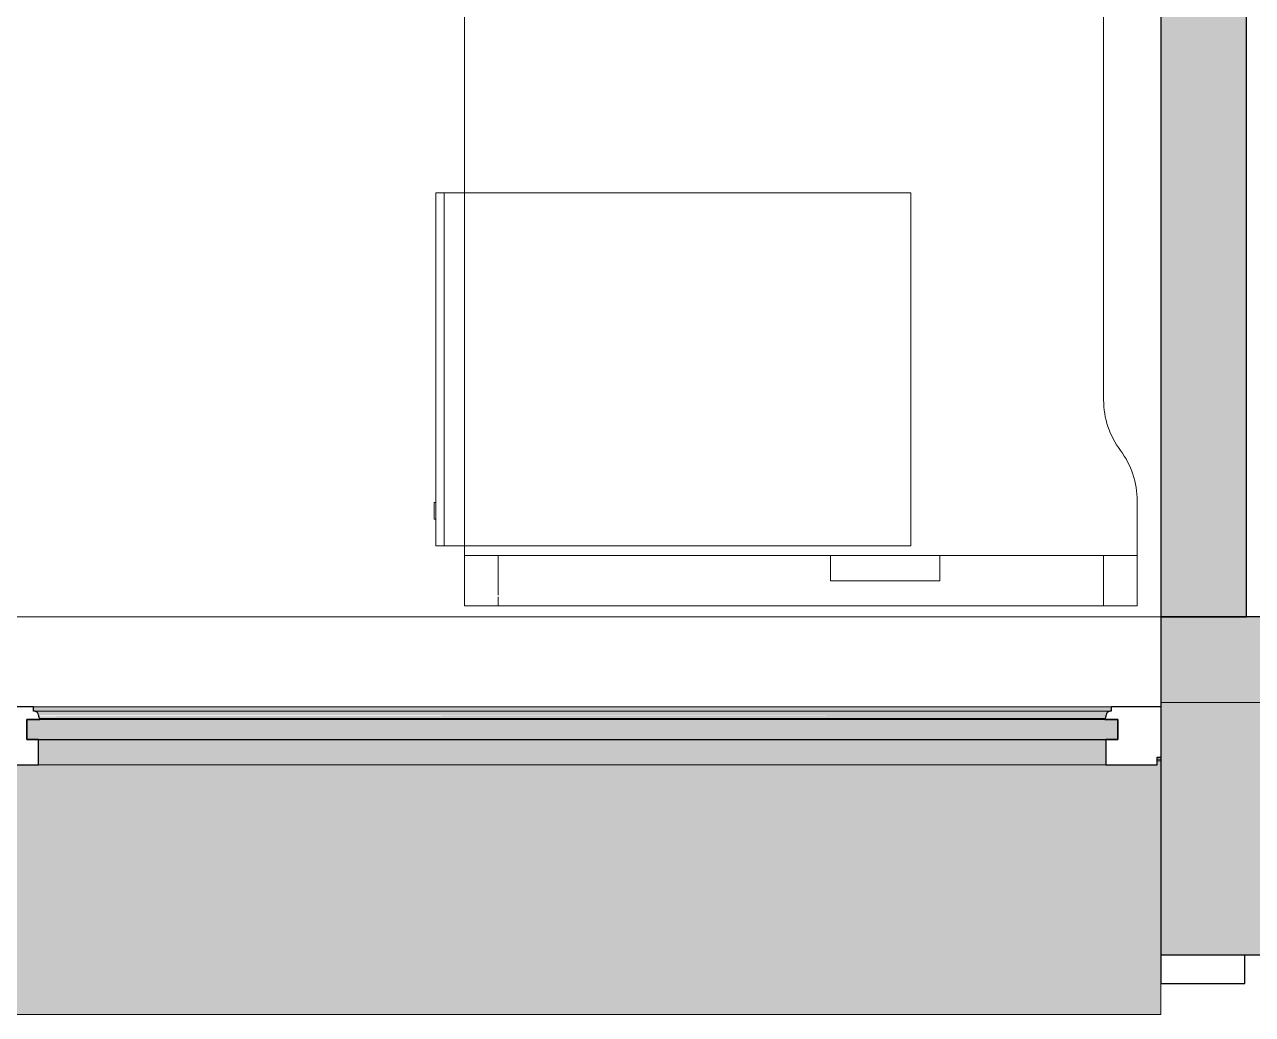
# Model space of a CAD drawing. Header units: millimetres. Extents: x 155927 to 317870, y -36033 to 97293.
# Drawn here: x 220091 to 221552, y 8897 to 10074 of the extents above; entities that cross this region are included whole.
import ezdxf

# ---------------------------------------------------------------- set-up
doc = ezdxf.new("R2010")
doc.units = ezdxf.units.MM
doc.header["$MEASUREMENT"] = 0
for name, color, linetype, lineweight in [('A-GLAZ', 7, 'CONTINUOUS', 9), ('A-WALL', 7, 'CONTINUOUS', 9), ('A-WALL-PATT', 7, 'CONTINUOUS', 9), ('I-FURN', 8, 'CONTINUOUS', 9), ('I-WALL', 7, 'CONTINUOUS', 9)]:
    doc.layers.add(name, color=color, linetype=linetype, lineweight=lineweight)

msp = doc.modelspace()

# ---------------------------------------------------------------- hatches: boundary and pattern name
at = {"layer": 'A-GLAZ'}
for points in [[(221379.8, 9257.5), (221383.6, 9257.5), (221383.6, 9262.5), (220102, 9262.5), (220102, 9257.5), (221377.8, 9257.5)], [(221391.6, 9223.6), (221391.6, 9247.5), (220094.1, 9247.5), (220094.1, 9223.6), (220829.1, 9223.6)], [(221377.8, 9252.6), (221379.6, 9256.2), (221379.8, 9257.5), (220104.9, 9257), (220107.6, 9253.9), (220108.3, 9252.6), (221377.4, 9252.6)], [(220829.1, 9248.6), (221376.4, 9248.6), (221377.6, 9252.6), (220108, 9251.5), (220109.3, 9248.6), (220227.7, 9248.6)], [(221376.4, 9247.5), (221376.4, 9248.6), (220829.1, 9247.5)], [(221377.6, 9193.6), (221377.6, 9223.6), (220108, 9223.6), (220108, 9193.6), (220829.1, 9193.6)], [(221442.8, 8896.6), (221442.8, 9198.3), (221438.5, 9198.3), (221438.5, 9193.6), (220047.2, 9193.6), (220047.2, 9198.3), (220042.8, 9198.3), (220042.8, 9193.6), (218558.8, 9193.6), (218558.8, 9198.3), (218554.5, 9198.3), (218554.5, 9193.6), (217163.2, 9193.6), (217163.2, 9198.3), (217158.8, 9198.3), (217158.8, 8896.6), (221430.6, 8896.6)]]:
    msp.add_hatch(color=256, dxfattribs=at).paths.add_polyline_path(points, flags=0)
h = msp.add_hatch(color=256, dxfattribs=at)
h.paths.add_polyline_path([(220106.4, 9255.8), (220103.6, 9257.5), (220104.9, 9256.4), (220106, 9255.9)], flags=0)
h.paths.add_polyline_path([(217222.4, 9255.8), (217219.6, 9257.5), (217220.9, 9256.4), (217222, 9255.9)], flags=0)
h = msp.add_hatch(color=256, dxfattribs=at)
h.paths.add_polyline_path([(221438.5, 9198.3), (221442.8, 9198.3), (221442.8, 9200.4), (221438.5, 9200.4)], flags=0)
h.paths.add_polyline_path([(220047.2, 9198.3), (220047.2, 9200.4), (220042.8, 9200.4), (220042.8, 9198.3)], flags=0)
h.paths.add_polyline_path([(218554.5, 9198.3), (218558.8, 9198.3), (218558.8, 9200.4), (218554.5, 9200.4)], flags=0)
h.paths.add_polyline_path([(217163.2, 9198.3), (217163.2, 9200.4), (217158.8, 9200.4), (217158.8, 9198.3)], flags=0)
at = {"layer": 'A-WALL-PATT'}
msp.add_hatch(color=256, dxfattribs=at).paths.add_polyline_path([(221544.8, 9369.6), (221544.8, 13505.6), (221442.8, 13505.6), (221442.8, 9369.6)], flags=0)
h = msp.add_hatch(color=256, dxfattribs=at)
h.paths.add_polyline_path([(230738.8, 9267.6), (230738.8, 9369.6), (228942.8, 9369.6), (228942.8, 9267.6), (229850.8, 9267.6)], flags=0)
h.paths.add_polyline_path([(224437.8, 9267.6), (224658.8, 9267.6), (224658.8, 9369.6), (221442.8, 9369.6), (221442.8, 9267.6), (223836.3, 9267.6)], flags=0)
h = msp.add_hatch(color=256, dxfattribs=at)
h.paths.add_polyline_path([(231130.8, 8967.6), (231130.8, 9267.6), (228942.8, 9267.6), (228942.8, 8967.6), (229850.8, 8967.6)], flags=0)
h.paths.add_polyline_path([(224437.8, 8967.6), (224658.8, 8967.6), (224658.8, 9267.6), (221442.8, 9267.6), (221442.8, 8967.6), (223836.3, 8967.6)], flags=0)
h.paths.add_polyline_path([(217158.8, 8967.6), (217158.8, 9267.6), (215617.8, 9267.6), (215617.8, 8967.6), (216619, 8967.6)], flags=0)
h.paths.add_polyline_path([(213983.8, 8967.6), (213983.8, 9267.6), (212817.8, 9267.6), (212817.8, 8967.6), (213010.3, 8967.6)], flags=0)
h.paths.add_polyline_path([(205793, 8967.6), (206283.8, 8967.6), (206283.8, 9267.6), (202692.8, 9267.6), (202692.8, 8967.6), (204590.1, 8967.6)], flags=0)
h.paths.add_polyline_path([(199778.5, 8967.6), (199908.8, 8967.6), (199908.8, 9267.6), (197042.8, 9267.6), (197042.8, 8967.6), (198575.7, 8967.6)], flags=0)

# ---------------------------------------------------------------- linework, layer by layer
at = {"layer": 'A-GLAZ', "lineweight": 30}
for p, q in [((220102, 9262.5), (220042.8, 9262.5)), ((220102, 9257.5), (220102, 9262.5)), ((221383.6, 9262.5), (221383.6, 9257.5)), ((221442.8, 9262.5), (221383.6, 9262.5)), ((220094.1, 9247.5), (220094.1, 9223.6)), ((221391.6, 9247.5), (220094.1, 9247.5)), ((220094.1, 9223.6), (220094.1, 9247.5)), ((220094.1, 9247.5), (220109.3, 9247.5)), ((220103.6, 9257.5), (220102, 9257.5)), ((220109.3, 9247.5), (220109.3, 9248.6)), ((221376.4, 9248.6), (221376.4, 9247.5)), ((221376.4, 9247.5), (221391.6, 9247.5)), ((221383.6, 9257.5), (221382.1, 9257.5)), ((221391.6, 9223.6), (221391.6, 9247.5)), ((221391.6, 9247.5), (221391.6, 9223.6)), ((220094.1, 9223.6), (221391.6, 9223.6)), ((220108, 9223.6), (220094.1, 9223.6)), ((220108, 9193.6), (220108, 9223.6)), ((221391.6, 9223.6), (221377.6, 9223.6)), ((221377.6, 9223.6), (221377.6, 9193.6)), ((221438.5, 9193.6), (221438.5, 9202.6)), ((221438.5, 9202.6), (221442.8, 9202.6)), ((220047.2, 9193.6), (220108, 9193.6)), ((221377.6, 9193.6), (221438.5, 9193.6)), ((221442.8, 8967.6), (221442.8, 8933.6)), ((221542.8, 8933.6), (221542.8, 8967.6)), ((221442.8, 8933.6), (221542.8, 8933.6))]:
    msp.add_line(p, q, dxfattribs=at)
at = {"layer": 'A-GLAZ'}
for p, q in [((221383.6, 9262.5), (220102, 9262.5)), ((220102, 9257.5), (220103.6, 9257.5)), ((220103.6, 9257.5), (221382.1, 9257.5)), ((220109.3, 9248.6), (221376.4, 9248.6)), ((221382.1, 9257.5), (221383.6, 9257.5)), ((220108, 9193.6), (221377.6, 9193.6)), ((221438.5, 9200.4), (221442.8, 9200.4)), ((221438.5, 9198.3), (221442.8, 9198.3)), ((221442.8, 8933.6), (221442.8, 8896.6)), ((217158.8, 8896.6), (221442.8, 8896.6))]:
    msp.add_line(p, q, dxfattribs=at)
at = {"layer": 'A-GLAZ', "lineweight": 30}
for centre, radius, start, end in [((220102.5, 9252.2), 5.36, 3.4261, 78.0476), ((220115.2, 9253), 7.4, 183.4261, 216.5739), ((221370.5, 9253), 7.4, 323.4261, 356.5739), ((221383.2, 9252.2), 5.36, 101.9524, 176.5739)]:
    msp.add_arc(centre, radius, start, end, dxfattribs=at)
at = {"layer": 'A-GLAZ'}
for points, knots in [([(220106, 9256.2), (220105.9, 9256.4), (220105.5, 9256.7), (220104.7, 9257.2), (220104, 9257.4), (220103.6, 9257.5)], [-0.4, -0.4, -0.4, -0.4, -0.3, -0.2, 0, 0, 0, 0]), ([(220107.8, 9252.6), (220107.8, 9253), (220107.7, 9253.7), (220107.3, 9254.6), (220107.1, 9255), (220107, 9255.2)], [-1, -1, -1, -1, -0.8, -0.7, -0.6, -0.6, -0.6, -0.6]), ([(221378.7, 9255.2), (221378.6, 9255), (221378.4, 9254.6), (221378, 9253.7), (221377.9, 9253), (221377.8, 9252.6)], [0.6, 0.6, 0.6, 0.6, 0.7, 0.8, 1, 1, 1, 1]), ([(221382.1, 9257.5), (221381.6, 9257.4), (221381, 9257.2), (221380.2, 9256.7), (221379.8, 9256.4), (221379.6, 9256.2)], [0, 0, 0, 0, 0.2, 0.3, 0.4, 0.4, 0.4, 0.4])]:
    msp.add_open_spline(points, degree=3, knots=knots, dxfattribs=at)
for points in [[(220109.3, 9248.6), (220109, 9249), (220108.7, 9249.4), (220108.5, 9249.8)], [(221377.1, 9249.8), (221376.9, 9249.4), (221376.7, 9249), (221376.4, 9248.6)]]:
    msp.add_open_spline(points, degree=3, dxfattribs=at)
at = {"layer": 'A-WALL'}
msp.add_line((224658.8, 9267.6), (221442.8, 9267.6), dxfattribs=at)
at = {"layer": 'A-WALL', "lineweight": 30}
for p, q in [((221442.8, 9267.6), (221442.8, 8967.6)), ((221442.8, 8967.6), (224658.8, 8967.6))]:
    msp.add_line(p, q, dxfattribs=at)
at = {"layer": 'I-FURN'}
for p, q in [((220614.8, 10982.7), (220614.8, 9382.7)), ((220614.8, 9382.7), (220614.8, 10982.7)), ((221374.8, 9627.7), (221374.8, 10460)), ((221374.8, 10460), (221374.8, 9627.7)), ((220590.5, 9874.3), (220580.5, 9874.3)), ((220580.5, 9874.3), (220580.5, 9454.3)), ((220590.5, 9454.3), (220590.5, 9874.3)), ((220614.8, 9874.3), (220590.5, 9874.3)), ((220590.5, 9874.3), (220590.5, 9454.3)), ((221145.5, 9874.3), (220614.8, 9874.3)), ((221145.5, 9454.3), (221145.5, 9874.3)), ((220580.5, 9505.9), (220578.5, 9505.9)), ((220578.5, 9505.9), (220578.5, 9485.9)), ((220578.5, 9485.9), (220578.5, 9505.9)), ((221414.8, 9382.7), (221414.8, 9507.7)), ((221414.8, 9507.7), (221414.8, 9382.7)), ((220578.5, 9485.9), (220580.5, 9485.9)), ((220580.5, 9454.3), (220590.5, 9454.3)), ((220590.5, 9454.3), (220614.8, 9454.3)), ((220614.8, 9454.3), (221145.5, 9454.3)), ((220614.8, 9442.7), (221049.8, 9442.7)), ((220654.8, 9442.7), (220614.8, 9442.7)), ((220614.8, 9382.7), (220614.8, 9442.7)), ((220614.8, 9442.7), (220614.8, 9382.7)), ((221374.8, 9442.7), (220654.8, 9442.7)), ((220654.8, 9442.7), (220654.8, 9395.6)), ((220654.8, 9442.7), (220654.8, 9395.6)), ((221049.8, 9442.7), (221179.8, 9442.7)), ((221049.8, 9412.7), (221049.8, 9442.7)), ((221049.8, 9442.7), (221049.8, 9412.7)), ((221179.8, 9442.7), (221414.8, 9442.7)), ((221179.8, 9442.7), (221179.8, 9412.7)), ((221179.8, 9442.7), (221179.8, 9412.7)), ((221414.8, 9442.7), (221374.8, 9442.7)), ((221374.8, 9442.7), (221374.8, 9382.7)), ((221374.8, 9442.7), (221374.8, 9382.7)), ((221414.8, 9442.7), (221414.8, 9382.7)), ((221414.8, 9442.7), (221414.8, 9382.7)), ((221179.8, 9412.7), (221049.8, 9412.7)), ((221049.8, 9412.7), (221179.8, 9412.7)), ((220654.8, 9393.3), (220654.8, 9382.7)), ((220654.8, 9393.3), (220654.8, 9382.7)), ((221414.8, 9382.7), (220614.8, 9382.7)), ((220614.8, 9382.7), (220654.8, 9382.7)), ((220614.8, 9382.7), (221414.8, 9382.7)), ((221414.8, 9382.7), (220614.8, 9382.7)), ((220654.8, 9382.7), (221374.8, 9382.7)), ((221374.8, 9382.7), (221414.8, 9382.7))]:
    msp.add_line(p, q, dxfattribs=at)
for centre, start, end in [((221474.8, 9627.7), 180, 216.8699), ((221474.8, 9627.7), 180, 216.8699), ((221314.8, 9507.7), 0, 36.8699), ((221314.8, 9507.7), 0, 36.8699)]:
    msp.add_arc(centre, 100, start, end, dxfattribs=at)
at = {"layer": 'I-WALL', "lineweight": 30}
for p, q in [((221442.8, 13505.6), (221442.8, 9369.6)), ((221544.8, 9369.6), (221544.8, 13505.6)), ((221442.8, 9369.6), (221544.8, 9369.6)), ((224658.8, 9369.6), (221442.8, 9369.6)), ((221442.8, 9369.6), (221442.8, 9267.6))]:
    msp.add_line(p, q, dxfattribs=at)
at = {"layer": 'I-WALL'}
for p, q in [((220042.8, 9369.6), (221442.8, 9369.6)), ((221442.8, 9267.6), (224658.8, 9267.6))]:
    msp.add_line(p, q, dxfattribs=at)

doc.saveas('drawing.dxf')
